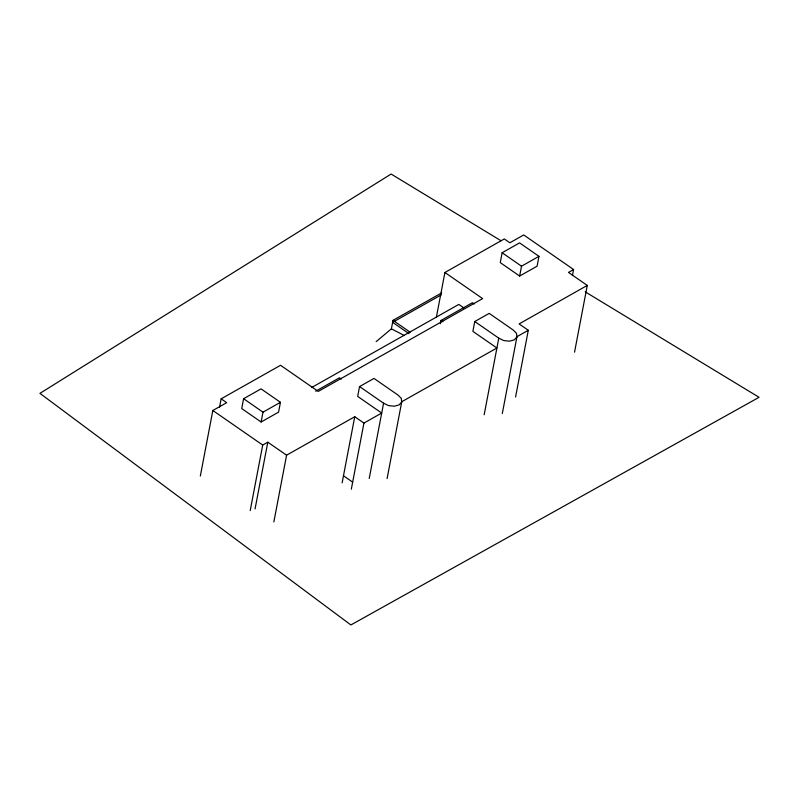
<?xml version="1.0" encoding="UTF-8"?>
<svg xmlns="http://www.w3.org/2000/svg" width="799" height="799" viewBox="0 0 799 799"><rect width="100%" height="100%" fill="white"/><g stroke="black" fill="none" stroke-linecap="round" stroke-linejoin="round"><path stroke-width="1.2" d="M200.329 476.024L212.834 410.486L226.696 402.656L221.153 398.821L219.525 407.31M243.595 398.711L241.717 408.559L261.113 422.002L278.561 412.154L280.439 402.306L261.043 388.863L243.595 398.711L262.991 412.164L280.439 402.306M261.113 422.002L262.991 412.164M250.207 510.601L262.711 445.053L267.795 442.187L286.581 455.2L354.746 416.718L363.935 423.08L381.702 413.053L357.682 396.404L359.56 386.566L373.992 378.416L398.002 395.066L401.298 398.381L401.707 402.007L387.096 478.581M255.061 508.933L267.795 442.187M273.847 521.957L286.581 455.2M342.132 482.826L354.746 416.718M351.32 489.198L363.935 423.08M376.169 341.622L391.4 328.828L393.018 320.349L441.717 292.853M369.218 478.471L383.58 403.205L359.56 386.566M436.404 317.073L444.913 272.479L504.309 238.941L509.852 242.786L523.715 234.956L573.592 269.533L572.434 275.605M440.409 323.705L441.038 320.429L472.429 302.701L474.276 303.98M502.301 413.542L516.913 336.968L516.504 333.343L513.208 330.017L489.198 313.378L474.766 321.518L472.888 331.365L496.908 348.004L401.547 401.847M502.132 252.744L500.254 262.591L519.65 276.035L537.098 266.187L538.975 256.339L519.58 242.896L502.132 252.744L521.527 266.187L538.975 256.339M484.174 414.761L498.786 338.167L474.766 321.518M519.65 276.035L521.527 266.187M515.565 397.033L528.299 330.287L519.11 323.915L587.275 285.423L568.498 272.409L573.592 269.533M574.541 352.179L587.275 285.423M401.707 402.007L399.101 404.903L394.247 406.222L388.524 405.602L383.58 403.205M516.913 336.968L514.306 339.855L509.452 341.183L503.73 340.554L498.786 338.167M221.153 398.821L280.549 365.283L318.252 391.42L482.626 298.616L444.913 272.479M441.338 294.831L392.639 322.327L409.038 333.692M311.76 387.445L458.826 304.409L463.71 307.795M315.645 391.22L339.455 377.777L341.303 379.056M516.633 336.868L528.299 330.287M391.4 328.828L404.394 335.57M500.953 240.699L391.101 174.042L39.95 393.368L350.891 624.958L759.05 397.303L585.208 291.825M441.038 320.429L442.886 321.707M393.018 320.349L410.177 332.244M343.48 475.775L352.669 482.147M212.834 410.486L262.711 445.053"/></g></svg>
